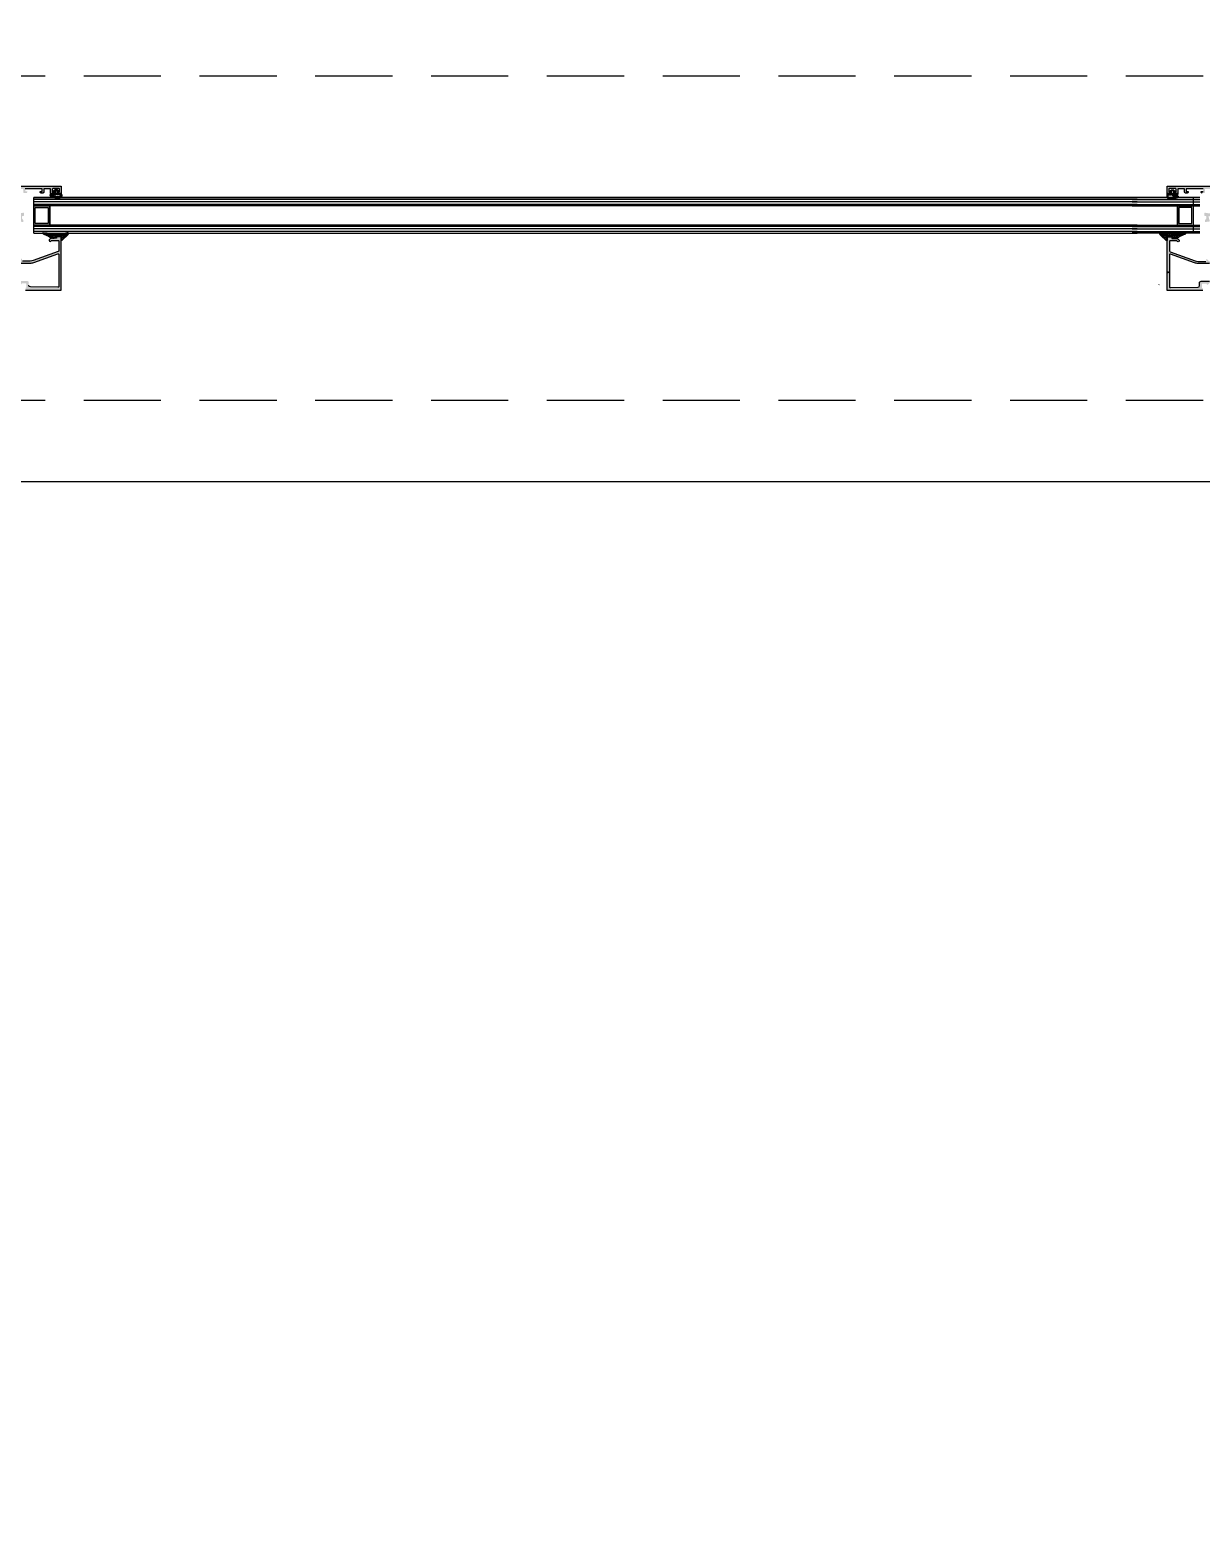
# Model space of a CAD drawing. Header units: inches. Extents: x 21 to 32698, y 13 to 3712.
# Drawn here: x 16522.2 to 16594.5, y 2493.5 to 2585 of the extents above; entities that cross this region are included whole.
import ezdxf

# ---------------------------------------------------------------- set-up
doc = ezdxf.new("R2010")
doc.units = ezdxf.units.IN
doc.header["$MEASUREMENT"] = 0
doc.set_wipeout_variables(frame=1)
doc.linetypes.add('DOT', pattern=[6.35, 0, -6.35])
doc.linetypes.add('IMPORT-HIDDEN2', pattern=[47.625, 31.75, -15.875])
for name, color, linetype, lineweight in [('Z_MİM_-KM-BEAM-RAY', 8, 'DOT', 25), ('Z_MİM_-KM-GLAZ', 8, 'Continuous', 25), ('Z_MİM_-KM-GLAZ-CURT', 8, 'Continuous', 25), ('Z_MİM_-KM-RAY-1', 8, 'IMPORT-HIDDEN2', 25), ('Z_MİM_-KM-WALL', 8, 'Continuous', 25), ('Z_MİM_-KM-WALL-PLASTER', 8, 'Continuous', 25), ('Z_MİM_1', 8, 'Continuous', 25), ('Z_MİM_aksesuar_k', 8, 'Continuous', 25), ('Z_MİM_fitiller_k', 8, 'Continuous', 25), ('Z_MİM_hatch_k', 8, 'Continuous', 25), ('Z_MİM_PROFIL', 8, 'Continuous', 25), ('Z_MİM_yazı_numara_k', 8, 'Continuous', 25)]:
    doc.layers.add(name, color=color, linetype=linetype, lineweight=lineweight)

# ---------------------------------------------------------------- blocks, each defined once
blk = doc.blocks.new('-KM_Kiriş İzi-2K')
at = {"layer": 'Z_MİM_-KM-BEAM-RAY'}
for p, q in [((755, 1600.001), (1335.002, 1600.001)), ((755, 1575.001), (1335.002, 1575.001))]:
    blk.add_line(p, q, dxfattribs=at)
blk = doc.blocks.new('*U77')
blk.add_wipeout([(160, -25), (160, 16.5), (0, 16.5), (0, -25)])
at = {"layer": 'Z_MİM_fitiller_k'}
h = blk.add_hatch(dxfattribs=at)
h.set_pattern_fill('NET', color=256, scale=0.03, style=0)
h.set_pattern_definition([(360, (-330.70444, -43.61456), (0, 0.09525), []), (90, (-330.70444, -43.61456), (-0.09525, 0), [])])
h.paths.add_polyline_path([(82.127, -9.884), (82.067, -9.938, -0.273588), (81.867, -9.978), (81.758, -9.94), (81.62, -9.865), (81.302, -9.717), (81.266, -9.674), (81.287, -9.655), (81.307, -9.657), (81.798, -9.702, 0.108374), (81.815, -9.705), (82.322, -9.72), (82.488, -9.712), (82.75, -9.665), (82.803, -9.661), (82.833, -9.661), (82.853, -9.681), (82.853, -9.711), (82.833, -9.751), (82.473, -10.104), (82.413, -10.104), (82.413, -9.884)])
h = blk.add_hatch(dxfattribs=at)
h.set_pattern_fill('NET', color=256, scale=0.03, style=0)
h.set_pattern_definition([(180, (563.75645, -43.59456), (0, 0.09525), []), (90, (563.75645, -43.59456), (0.09525, 0), [])])
h.paths.add_polyline_path([(150.639, -9.904), (150.639, -10.124), (150.579, -10.124), (150.219, -9.771), (150.199, -9.731), (150.199, -9.701), (150.219, -9.681), (150.249, -9.681), (150.302, -9.685), (150.564, -9.732), (150.73, -9.74), (151.237, -9.725, 0.108374), (151.254, -9.722), (151.745, -9.677), (151.765, -9.675), (151.786, -9.694), (151.75, -9.737), (151.432, -9.885), (151.294, -9.96), (151.185, -9.998, -0.273588), (150.985, -9.958), (150.925, -9.904)])
at = {"layer": 'Z_MİM_hatch_k'}
h = blk.add_hatch(dxfattribs=at)
h.set_pattern_fill('NET3', color=256, scale=0.025, angle=90, style=0)
h.set_pattern_definition([(90, (-307.99348, -43.53575), (-0.079375, 0), []), (150, (-307.99348, -43.53575), (-0.0396875, -0.068740766), []), (210, (-307.99348, -43.53575), (0.0396875, -0.068740766), [])])
h.paths.add_polyline_path([(82.035, -7.492), (81.813, -7.419), (81.721, -7.363, -0.770223), (81.747, -7.301), (81.943, -7.312, -0.000641), (81.944, -7.312, -0.12579), (81.968, -7.313, 0.85557), (81.98, -7.301, -0.196262), (81.962, -7.304), (81.798, -7.304, -0.411763), (81.75, -7.254, -0.405658), (81.77, -7.234), (81.95, -7.234, 0.414214), (81.97, -7.214), (81.97, -7.124), (81.93, -7.124, -0.715976), (81.918, -7.088), (82.035, -6.999, -0.165518), (82.047, -6.994), (82.144, -6.994, -0.165518), (82.156, -6.999), (82.272, -7.088, -0.715976), (82.26, -7.124), (82.22, -7.124), (82.22, -7.214, 0.414214), (82.24, -7.234), (82.4, -7.234, -0.414214), (82.42, -7.254), (82.469, -7.35, -0.218314), (82.452, -7.388), (82.328, -7.49)])
h.paths.add_polyline_path([(82.283, -7.42, 0.177462), (82.315, -7.408), (82.332, -7.394, -0.203511), (82.398, -7.363, 0.732657), (82.404, -7.355, 0.410363), (82.398, -7.35, 0.416483), (82.389, -7.347), (82.35, -7.304), (82.17, -7.304, -0.196262), (82.135, -7.29, 0.664495), (82.101, -7.304), (82.092, -7.318, -0.219093), (82.019, -7.338), (81.856, -7.336, -0.137646), (81.797, -7.332, 1.387644), (81.796, -7.353), (81.846, -7.361), (82.047, -7.422)], flags=16)
h.paths.add_polyline_path([(82.16, -7.214), (82.16, -7.099, 0.255859), (82.151, -7.082), (82.122, -7.063, 0.292354), (82.068, -7.063), (82.039, -7.082, 0.255859), (82.03, -7.099), (82.03, -7.214, 0.414214), (82.05, -7.234), (82.14, -7.234, 0.414214)], flags=16)
h = blk.add_hatch(dxfattribs=at)
h.set_pattern_fill('NET', color=256, scale=0.03, angle=180, style=0)
h.set_pattern_definition([(360, (111.42169, 62.03531), (0, -0.09525), []), (270, (111.42169, 62.03531), (-0.09525, 0), [])])
h.paths.add_polyline_path([(151.088, -7.32), (151.284, -7.357, -0.594487), (151.311, -7.44), (151.231, -7.524), (151.039, -7.59), (150.747, -7.587), (150.659, -7.512, -0.218314), (150.642, -7.474), (150.642, -7.254, -0.414214), (150.662, -7.234), (150.822, -7.234, 0.414214), (150.842, -7.214), (150.842, -7.124), (150.802, -7.124, -0.715976), (150.789, -7.088), (150.911, -6.994), (151.022, -6.994), (151.144, -7.088, -0.715976), (151.132, -7.124), (151.092, -7.124), (151.092, -7.214, 0.414214), (151.112, -7.234), (151.292, -7.234, -0.414214), (151.312, -7.254, -0.414214), (151.262, -7.304), (151.1, -7.304, -0.196262), (151.065, -7.29, 1.871962), (151.059, -7.323, -0.148726)])
h.paths.add_polyline_path([(150.902, -7.214), (150.902, -7.088), (150.94, -7.063, -0.292354), (150.994, -7.063), (151.032, -7.088), (151.032, -7.214, -0.414214), (151.012, -7.234), (150.922, -7.234, -0.414214)], flags=16)
h.paths.add_polyline_path([(150.892, -7.304, 0.196262), (150.927, -7.29, -0.664495), (150.961, -7.304), (150.961, -7.325, 0.360529), (151.002, -7.375), (151.201, -7.412, 0.267949), (151.22, -7.406, -1.211391), (151.244, -7.436), (151.192, -7.463), (151.028, -7.52), (150.773, -7.518), (150.743, -7.492, 0.175046), (150.711, -7.479, -0.629075), (150.7, -7.455, 0.175045), (150.712, -7.423), (150.712, -7.304)], flags=16)
at = {"layer": 'Z_MİM_PROFIL'}
h = blk.add_hatch(color=256, dxfattribs=at)
h.paths.add_polyline_path([(79.794, -8.634), (78.913, -8.634), (78.031, -8.634, 0.843039), (77.973, -8.644), (77.973, -8.664), (78.03, -8.878), (78.058, -8.885, -0.573146), (78.067, -8.918), (78.028, -8.957, -0.176327), (78.015, -8.963), (77.775, -8.984, -0.440011), (77.743, -8.954), (77.743, -8.895, -0.175452), (77.75, -8.876), (77.843, -8.764), (77.843, -8.633), (77.746, -8.618, -0.368919), (77.713, -8.578), (77.713, -8.457, -0.461006), (77.759, -8.417), (78.09, -8.469, 0.461006), (78.113, -8.45), (78.113, -7.744), (78.143, -7.714), (78.113, -7.684), (78.113, -6.954), (77.753, -6.954), (77.753, -7.144, -0.414214), (77.693, -7.204), (77.573, -7.204, -0.414214), (77.513, -7.144), (77.513, -7.104), (77.633, -7.104), (77.633, -6.934), (76.593, -6.934), (76.593, -7.104), (76.713, -7.104), (76.713, -7.144, -0.414214), (76.653, -7.204), (76.553, -7.204, -0.414214), (76.493, -7.144), (76.493, -6.944), (76.093, -6.944, 0.414214), (76.073, -6.964), (76.073, -7.234), (75.936, -7.234, -0.312902), (75.889, -7.202), (75.874, -7.161, -0.523343), (75.893, -7.134), (75.953, -7.134, 0.414214), (75.973, -7.114), (75.973, -6.974, 0.414214), (75.923, -6.924), (75.563, -6.924, 0.414214), (75.513, -6.974), (75.513, -7.114, 0.414214), (75.533, -7.134), (75.593, -7.134, -0.523343), (75.611, -7.161), (75.596, -7.202, -0.312902), (75.549, -7.234), (75.413, -7.234), (75.413, -6.804, -0.414214), (75.433, -6.784), (82.393, -6.784, -0.414214), (82.413, -6.804), (82.413, -7.234), (82.276, -7.234, -0.312902), (82.229, -7.202), (82.214, -7.161, -0.523343), (82.233, -7.134), (82.293, -7.134, 0.414214), (82.313, -7.114), (82.313, -6.974, 0.414214), (82.263, -6.924), (81.903, -6.924, 0.414214), (81.853, -6.974), (81.853, -7.114, 0.414214), (81.873, -7.134), (81.933, -7.134, -0.523343), (81.951, -7.161), (81.936, -7.202, -0.312902), (81.889, -7.234), (81.753, -7.234), (81.753, -6.964, 0.414214), (81.733, -6.944), (81.333, -6.944), (81.333, -7.144, -0.414214), (81.273, -7.204), (81.173, -7.204, -0.414214), (81.113, -7.144), (81.113, -7.104), (81.233, -7.104), (81.233, -6.934), (80.193, -6.934), (80.193, -7.104), (80.313, -7.104), (80.313, -7.144, -0.414214), (80.253, -7.204), (80.133, -7.204, -0.414214), (80.073, -7.144), (80.073, -6.954), (79.713, -6.954), (79.713, -7.684), (79.683, -7.714), (79.713, -7.744), (79.713, -8.45, 0.461006), (79.736, -8.469), (80.066, -8.417, -0.461006), (80.113, -8.457), (80.113, -8.578, -0.368919), (80.079, -8.618), (79.983, -8.633), (79.983, -8.764), (80.076, -8.876, -0.175452), (80.083, -8.895), (80.083, -8.954, -0.440011), (80.05, -8.984), (79.81, -8.963, -0.176327), (79.797, -8.957), (79.758, -8.918, -0.573146), (79.767, -8.885), (79.796, -8.878), (79.853, -8.664), (79.853, -8.644, 0.843039)])
h.paths.add_polyline_path([(79.543, -8.474), (79.543, -8.274), (79.573, -8.274), (79.573, -7.154), (79.543, -7.154), (79.543, -6.954), (78.913, -6.954), (78.283, -6.954), (78.283, -7.154), (78.253, -7.154), (78.253, -8.274), (78.283, -8.274), (78.283, -8.474), (78.913, -8.474)], flags=16)
h = blk.add_hatch(color=256, dxfattribs=at)
h.paths.add_polyline_path([(155.239, -7.164, 0.447214), (155.262, -7.184, 0.381966), (155.439, -6.986), (155.439, -6.804, 0.414214), (155.419, -6.784), (150.659, -6.784, 0.414214), (150.639, -6.804), (150.639, -7.234), (150.776, -7.234, 0.746966), (150.803, -7.142, -0.236898), (150.819, -7.134), (150.739, -7.134), (150.739, -6.924), (151.199, -6.924), (151.199, -7.134), (151.119, -7.134, 4.221222), (151.135, -7.142, 0.746966), (151.163, -7.234), (151.299, -7.234), (151.299, -6.944), (151.719, -6.944), (151.719, -7.144, 0.742955), (151.829, -7.178, 1.074745), (151.924, -7.104), (151.819, -7.104), (151.819, -6.934), (152.859, -6.934), (152.859, -7.104), (152.755, -7.104, 0.648232), (152.799, -7.204), (152.919, -7.204, 0.414214), (152.979, -7.144), (152.979, -6.954), (153.339, -6.954), (153.339, -7.684), (153.369, -7.714), (153.339, -7.744), (153.339, -8.473), (152.986, -8.417, 0.461006), (152.939, -8.457), (152.939, -8.578, 0.368919), (152.973, -8.618), (153.069, -8.633), (153.069, -8.764), (152.976, -8.876, 0.697699), (153.004, -8.925, 1.138359), (153.002, -8.984), (153.242, -8.963, 0.176327), (153.255, -8.957), (153.273, -8.939), (153.191, -8.634), (153.201, -8.634, -0.707107), (153.258, -8.634), (154.139, -8.634), (155.021, -8.634, -0.843039), (155.079, -8.644), (155.079, -8.664), (155.006, -8.939), (155.024, -8.957, 0.176327), (155.037, -8.963), (155.277, -8.984, 1.138359), (155.274, -8.925, 0.697699), (155.302, -8.876), (155.209, -8.764), (155.209, -8.633), (155.306, -8.618, 0.368919), (155.339, -8.578), (155.339, -8.457, 0.461006), (155.293, -8.417), (154.939, -8.473), (154.939, -7.744), (154.909, -7.714), (154.939, -7.684), (154.939, -6.954), (155.239, -6.954)])
h.paths.add_polyline_path([(153.509, -8.474), (153.509, -8.274), (153.479, -8.274), (153.479, -7.154), (153.509, -7.154), (153.509, -6.954), (154.139, -6.954), (154.769, -6.954), (154.769, -7.154), (154.799, -7.154), (154.799, -8.274), (154.769, -8.274), (154.769, -8.474), (154.139, -8.474)], flags=16)
at = {"layer": 'Z_MİM_PROFIL', "ltscale": 10}
h = blk.add_hatch(color=256, dxfattribs=at)
edge = h.paths.add_edge_path()
edge.add_arc((80.503, -10.894), 0.5, 270, 290, ccw=False)
edge.add_line((80.503, -11.394), (80.013, -11.394))
edge.add_arc((80.013, -11.374), 0.02, 180, 270, ccw=False)
edge.add_line((79.993, -11.374), (79.993, -11.264))
edge.add_arc((79.973, -11.264), 0.02, 360, 493.17102)
edge.add_line((79.959, -11.25), (79.758, -11.438))
edge.add_arc((79.793, -11.474), 0.05, 133.17102, 270)
edge.add_line((79.793, -11.524), (80.503, -11.524))
edge.add_arc((80.503, -10.894), 0.63, 270, 290)
edge.add_line((80.719, -11.486), (82.196, -10.949))
edge.add_arc((82.213, -10.996), 0.05, 0, 110, ccw=False)
edge.add_line((82.263, -10.996), (82.263, -12.966))
edge.add_arc((82.213, -12.966), 0.05, 269, 360, ccw=False)
edge.add_line((82.212, -13.016), (80.511, -12.986))
edge.add_arc((80.513, -12.886), 0.1, 180, 269, ccw=False)
edge.add_line((80.413, -12.886), (80.413, -12.724))
edge.add_arc((80.313, -12.724), 0.1, 0, 90)
edge.add_line((80.313, -12.624), (79.803, -12.624))
edge.add_arc((79.803, -12.674), 0.05, 90, 232.70716)
edge.add_line((79.772, -12.714), (79.918, -12.84))
edge.add_arc((79.93, -12.824), 0.02, 232.70716, 329.5738)
edge.add_line((79.947, -12.835), (79.983, -12.774))
edge.add_line((79.983, -12.774), (80.213, -12.774))
edge.add_arc((80.213, -12.824), 0.05, 0, 90, ccw=False)
edge.add_line((80.263, -12.824), (80.263, -13.034))
edge.add_line((80.263, -13.034), (80.213, -13.034))
edge.add_line((80.213, -13.034), (80.213, -13.184))
edge.add_line((80.213, -13.184), (82.413, -13.184))
edge.add_line((82.413, -13.184), (82.413, -9.884))
edge.add_line((82.413, -9.884), (82.123, -9.884))
edge.add_line((82.123, -9.884), (82.123, -9.994))
edge.add_line((82.123, -9.994), (81.829, -9.994))
edge.add_arc((81.829, -10.174), 0.18, 90, 151.42812)
edge.add_arc((81.728, -10.119), 0.065, 151.42812, 331.42812)
edge.add_arc((81.829, -10.174), 0.05, 90, 151.42812, ccw=False)
edge.add_line((81.829, -10.124), (82.213, -10.124))
edge.add_arc((82.213, -10.174), 0.05, 0, 90, ccw=False)
edge.add_line((82.263, -10.174), (82.263, -10.751))
edge.add_arc((82.213, -10.751), 0.05, -70, 0, ccw=False)
edge.add_line((82.23, -10.798), (80.674, -11.364))
h = blk.add_hatch(color=256, dxfattribs=at)
edge = h.paths.add_edge_path()
edge.add_arc((152.549, -10.914), 0.5, 250, 270)
edge.add_line((152.549, -11.414), (153.039, -11.414))
edge.add_arc((153.039, -11.394), 0.02, 270, 360)
edge.add_line((153.059, -11.394), (153.059, -11.284))
edge.add_arc((153.079, -11.284), 0.02, 46.82898, 180, ccw=False)
edge.add_line((153.093, -11.27), (153.294, -11.458))
edge.add_arc((153.259, -11.494), 0.05, -90, 46.82898, ccw=False)
edge.add_line((153.259, -11.544), (152.549, -11.544))
edge.add_arc((152.549, -10.914), 0.63, 250, 270, ccw=False)
edge.add_line((152.333, -11.506), (150.856, -10.969))
edge.add_arc((150.839, -11.016), 0.05, 70, 180)
edge.add_line((150.789, -11.016), (150.789, -12.986))
edge.add_arc((150.839, -12.986), 0.05, 180, 271)
edge.add_line((150.84, -13.036), (152.541, -13.006))
edge.add_arc((152.539, -12.906), 0.1, 271, 360)
edge.add_line((152.639, -12.906), (152.639, -12.744))
edge.add_arc((152.739, -12.744), 0.1, 90, 180, ccw=False)
edge.add_line((152.739, -12.644), (153.249, -12.644))
edge.add_arc((153.249, -12.694), 0.05, -52.70716, 90, ccw=False)
edge.add_line((153.28, -12.734), (153.134, -12.86))
edge.add_arc((153.122, -12.844), 0.02, 210.4262, 307.29284, ccw=False)
edge.add_line((153.105, -12.855), (153.069, -12.794))
edge.add_line((153.069, -12.794), (152.839, -12.794))
edge.add_arc((152.839, -12.844), 0.05, 90, 180)
edge.add_line((152.789, -12.844), (152.789, -13.054))
edge.add_line((152.789, -13.054), (152.839, -13.054))
edge.add_line((152.839, -13.054), (152.839, -13.204))
edge.add_line((152.839, -13.204), (150.639, -13.204))
edge.add_line((150.639, -13.204), (150.639, -9.904))
edge.add_line((150.639, -9.904), (150.929, -9.904))
edge.add_line((150.929, -9.904), (150.929, -10.014))
edge.add_line((150.929, -10.014), (151.223, -10.014))
edge.add_arc((151.223, -10.194), 0.18, 28.57188, 90, ccw=False)
edge.add_arc((151.324, -10.139), 0.065, -151.42812, 28.57188, ccw=False)
edge.add_arc((151.223, -10.194), 0.05, 28.57188, 90)
edge.add_line((151.223, -10.144), (150.839, -10.144))
edge.add_arc((150.839, -10.194), 0.05, 90, 180)
edge.add_line((150.789, -10.194), (150.789, -10.771))
edge.add_arc((150.839, -10.771), 0.05, 180, 250)
edge.add_line((150.822, -10.818), (152.378, -11.384))
at = {"layer": 'Z_MİM_yazı_numara_k'}
h = blk.add_hatch(dxfattribs=at)
h.set_pattern_fill('LINE', color=256, scale=0.0375, angle=45, style=0)
h.set_pattern_definition([(135, (75.257181, -20.43962), (0.00331456304, 0.00331456304), [])])
edge = h.paths.add_edge_path()
edge.add_arc((150.708, -12.088), 0.0271, 0, 360)
at = {"layer": 'Z_MİM_-KM-GLAZ-CURT'}
blk.add_lwpolyline([(0, -22.5), (0, -25), (160, -25), (160, -22.5)], dxfattribs=at)
at = {"layer": 'Z_MİM_-KM-RAY-1', "ltscale": 0.15}
for p, q in [((160, 0), (0, 0)), ((160, -20), (0, -20))]:
    blk.add_line(p, q, dxfattribs=at)
at = {"layer": 'Z_MİM_1'}
blk.add_line((150.123, -12.873), (150.155, -12.851), dxfattribs=at)
at = {"layer": 'Z_MİM_aksesuar_k'}
for p, q in [((80.713, -9.684), (80.713, -7.484)), ((148.794, -7.484), (80.713, -7.484)), ((80.713, -7.484), (148.794, -7.484)), ((148.794, -7.593), (80.713, -7.593)), ((148.794, -7.751), (80.713, -7.751)), ((148.794, -7.91), (80.713, -7.91)), ((148.794, -7.969), (80.713, -7.969)), ((148.794, -7.984), (80.713, -7.984)), ((81.708, -9.184), (81.708, -7.984)), ((148.494, -7.484), (152.666, -7.484)), ((152.666, -7.484), (148.494, -7.484)), ((148.494, -7.593), (152.666, -7.593)), ((148.494, -7.751), (152.666, -7.751)), ((148.494, -7.91), (152.666, -7.91)), ((148.494, -7.969), (152.666, -7.969)), ((148.494, -7.984), (152.666, -7.984)), ((151.271, -9.184), (151.271, -7.984)), ((152.266, -9.684), (152.266, -7.484)), ((148.794, -9.184), (80.713, -9.184)), ((148.794, -9.2), (80.713, -9.2)), ((148.794, -9.259), (80.713, -9.259)), ((148.794, -9.417), (80.713, -9.417)), ((148.794, -9.576), (80.713, -9.576)), ((80.713, -9.684), (148.794, -9.684)), ((148.494, -9.184), (152.666, -9.184)), ((148.494, -9.2), (152.666, -9.2)), ((148.494, -9.259), (152.666, -9.259)), ((148.494, -9.417), (152.666, -9.417)), ((148.494, -9.576), (152.666, -9.576)), ((152.666, -9.684), (148.494, -9.684))]:
    blk.add_line(p, q, dxfattribs=at)
for points in [[(81.708, -9.184), (80.713, -9.184), (80.713, -7.984), (81.708, -7.984)], [(81.608, -9.084), (80.813, -9.084), (80.813, -8.084), (81.608, -8.084)], [(151.271, -9.184), (152.266, -9.184), (152.266, -7.984), (151.271, -7.984)], [(151.371, -9.084), (152.166, -9.084), (152.166, -8.084), (151.371, -8.084)]]:
    blk.add_lwpolyline(points, close=True, dxfattribs=at)
at = {"layer": 'Z_MİM_fitiller_k'}
for points in [[(82.22, -7.214), (82.22, -7.124), (82.26, -7.124, 0.715976), (82.272, -7.088), (82.156, -6.999, 0.165518), (82.144, -6.994), (82.047, -6.994, 0.165518), (82.035, -6.999), (81.918, -7.088, 0.715976), (81.93, -7.124), (81.97, -7.124), (81.97, -7.214, -0.414214), (81.95, -7.234), (81.77, -7.234, 0.414214), (81.75, -7.254, 0.423058), (81.8, -7.304), (81.962, -7.304, 0.196262), (81.98, -7.301, -0.661044), (81.972, -7.315, 0.148078), (81.944, -7.312, 0.000634), (81.943, -7.312), (81.747, -7.301, 0.770223), (81.721, -7.363), (81.813, -7.419), (82.035, -7.492), (82.328, -7.49), (82.452, -7.388, 0.218314), (82.469, -7.35), (82.42, -7.254, 0.414214), (82.4, -7.234), (82.24, -7.234, -0.414214)], [(81.796, -7.353), (81.846, -7.361), (82.047, -7.422), (82.283, -7.42, 0.177462), (82.315, -7.408), (82.332, -7.394, -0.203511), (82.398, -7.363, 0.732657), (82.404, -7.355, 0.410363), (82.398, -7.35, 0.416483), (82.389, -7.347), (82.35, -7.304), (82.17, -7.304, -0.196262), (82.135, -7.29, 0.664495), (82.101, -7.304), (82.092, -7.318, -0.219093), (82.019, -7.338), (81.856, -7.336, -0.13878), (81.797, -7.331, 1.356329)], [(82.122, -7.063, 0.292354), (82.068, -7.063), (82.039, -7.082, 0.255859), (82.03, -7.099), (82.03, -7.214, 0.414214), (82.05, -7.234), (82.14, -7.234, 0.414214), (82.16, -7.214), (82.16, -7.099, 0.255859), (82.151, -7.082)], [(150.842, -7.214), (150.842, -7.124), (150.802, -7.124, -0.715976), (150.789, -7.088), (150.906, -6.999, -0.165518), (150.918, -6.994), (151.015, -6.994, -0.165518), (151.027, -6.999), (151.144, -7.088, -0.715976), (151.132, -7.124), (151.092, -7.124), (151.092, -7.214, 0.414214), (151.112, -7.234), (151.292, -7.234, -0.414214), (151.312, -7.254, -0.414214), (151.262, -7.304), (151.1, -7.304, -0.196262), (151.065, -7.29, 1.871962), (151.059, -7.323, -0.148078), (151.088, -7.32, -0.000634), (151.088, -7.32), (151.284, -7.357, -0.594487), (151.311, -7.44), (151.231, -7.524), (151.039, -7.59), (150.747, -7.587), (150.659, -7.512, -0.218314), (150.642, -7.474), (150.642, -7.254, -0.414214), (150.662, -7.234), (150.822, -7.234, 0.414214)], [(151.244, -7.436), (151.192, -7.463), (151.028, -7.52), (150.792, -7.518, -0.177462), (150.759, -7.506), (150.743, -7.492, 0.175046), (150.711, -7.479, -0.629806), (150.7, -7.455, 0.000523), (150.7, -7.455, 0.175045), (150.712, -7.423), (150.712, -7.304), (150.892, -7.304, 0.196262), (150.927, -7.29, -0.664495), (150.961, -7.304), (150.961, -7.325, 0.360529), (151.002, -7.375), (151.201, -7.412, 0.267949), (151.22, -7.406, -1.211391)], [(150.94, -7.063, -0.292354), (150.994, -7.063), (151.022, -7.082, -0.255859), (151.032, -7.099), (151.032, -7.214, -0.414214), (151.012, -7.234), (150.922, -7.234, -0.414214), (150.902, -7.214), (150.902, -7.099, -0.255859), (150.911, -7.082)], [(82.127, -9.884), (82.413, -9.884), (82.413, -10.104), (82.473, -10.104), (82.833, -9.751), (82.853, -9.711), (82.853, -9.681), (82.833, -9.661), (82.803, -9.661), (82.75, -9.665), (82.488, -9.712), (82.322, -9.72), (81.815, -9.705, -0.108374), (81.798, -9.702), (81.307, -9.657), (81.287, -9.655), (81.266, -9.674), (81.302, -9.717), (81.62, -9.865), (81.758, -9.94), (81.867, -9.978, 0.273588), (82.067, -9.938)], [(150.925, -9.904), (150.639, -9.904), (150.639, -10.124), (150.579, -10.124), (150.219, -9.771), (150.199, -9.731), (150.199, -9.701), (150.219, -9.681), (150.249, -9.681), (150.302, -9.685), (150.564, -9.732), (150.73, -9.74), (151.237, -9.725, 0.108374), (151.254, -9.722), (151.745, -9.677), (151.765, -9.675), (151.786, -9.694), (151.75, -9.737), (151.432, -9.885), (151.294, -9.96), (151.185, -9.998, -0.273588), (150.985, -9.958)]]:
    blk.add_lwpolyline(points, format="xyb", close=True, dxfattribs=at)
at = {"layer": 'Z_MİM_PROFIL'}
for points in [[(75.433, -6.784), (82.393, -6.784, -0.414214), (82.413, -6.804), (82.413, -7.234), (82.276, -7.234, -0.312902), (82.229, -7.202), (82.214, -7.161, -0.523343), (82.233, -7.134), (82.293, -7.134, 0.414214), (82.313, -7.114), (82.313, -6.974, 0.414214), (82.263, -6.924), (81.903, -6.924, 0.414214), (81.853, -6.974), (81.853, -7.114, 0.414214), (81.873, -7.134), (81.933, -7.134, -0.523343), (81.951, -7.161), (81.936, -7.202, -0.312902), (81.889, -7.234), (81.753, -7.234), (81.753, -6.964, 0.414214), (81.733, -6.944), (81.333, -6.944), (81.333, -7.144, -0.414214), (81.273, -7.204), (81.173, -7.204, -0.414214), (81.113, -7.144), (81.113, -7.104), (81.233, -7.104), (81.233, -6.934), (80.193, -6.934)], [(152.799, -7.204, -0.414214), (152.739, -7.144), (152.739, -7.104), (152.859, -7.104)], [(152.859, -6.934), (151.819, -6.934), (151.819, -7.104), (151.939, -7.104), (151.939, -7.144, -0.414214), (151.879, -7.204), (151.779, -7.204, -0.414214), (151.719, -7.144), (151.719, -6.944), (151.319, -6.944, 0.414214), (151.299, -6.964), (151.299, -7.234), (151.163, -7.234, -0.312902), (151.116, -7.202), (151.101, -7.161, -0.523343), (151.119, -7.134), (151.179, -7.134, 0.414214), (151.199, -7.114), (151.199, -6.974, 0.414214), (151.149, -6.924), (150.789, -6.924, 0.414214), (150.739, -6.974), (150.739, -7.114, 0.414214), (150.759, -7.134), (150.819, -7.134, -0.523343), (150.838, -7.161), (150.823, -7.202, -0.312902), (150.776, -7.234), (150.639, -7.234), (150.639, -6.804, -0.414214), (150.659, -6.784), (155.419, -6.784, -0.414214)], [(79.793, -11.524), (80.503, -11.524, 0.087489), (80.719, -11.486), (82.196, -10.949, -0.520567), (82.263, -10.996), (82.263, -12.966, -0.419335), (82.212, -13.016), (80.511, -12.986, -0.409111), (80.413, -12.886)], [(80.213, -13.184), (82.413, -13.184), (82.413, -9.884), (82.123, -9.884), (82.123, -9.994), (81.829, -9.994, 0.274639), (81.671, -10.088, 1), (81.785, -10.15, -0.274639), (81.829, -10.124), (82.213, -10.124, -0.414214), (82.263, -10.174), (82.263, -10.751, -0.315299), (82.23, -10.798), (80.674, -11.364, -0.087489), (80.503, -11.394), (80.013, -11.394, -0.414214)], [(153.259, -11.544), (152.549, -11.544, -0.087489), (152.333, -11.506), (150.856, -10.969, 0.520567), (150.789, -11.016), (150.789, -12.986, 0.419335), (150.84, -13.036), (152.541, -13.006, 0.409111), (152.639, -12.906), (152.639, -12.744, -0.414214), (152.739, -12.644), (153.249, -12.644, -0.717959)], [(152.839, -13.204), (150.639, -13.204), (150.639, -9.904), (150.929, -9.904), (150.929, -10.014), (151.223, -10.014, -0.274639), (151.381, -10.108, -1), (151.267, -10.17, 0.274639), (151.223, -10.144), (150.839, -10.144, 0.414214), (150.789, -10.194), (150.789, -10.771, 0.315299), (150.822, -10.818), (152.378, -11.384, 0.087489), (152.549, -11.414), (153.039, -11.414, 0.414214)]]:
    blk.add_lwpolyline(points, format="xyb", dxfattribs=at)
at = {"layer": 'Z_MİM_yazı_numara_k'}
blk.add_circle((150.708, -12.088), 0.0271, dxfattribs=at)

msp = doc.modelspace()

# ---------------------------------------------------------------- linework, layer by layer
at = {"layer": 'Z_MİM_-KM-WALL'}
msp.add_lwpolyline([(18831.714, 982.083), (17341.714, 982.083), (17341.714, 1012.083), (16641.713, 1012.083), (16641.713, 982.083), (15331.714, 982.083), (15331.714, 1637.083), (15041.714, 1637.083), (15041.715, 2582.084), (18831.714, 2582.084)], close=True, dxfattribs=at)
msp.add_lwpolyline([(16086.714, 2562.084), (16666.716, 2562.084)], dxfattribs=at)
at = {"layer": 'Z_MİM_-KM-WALL-PLASTER'}
for points in [[(18834.214, 979.583), (17339.214, 979.583), (17339.214, 1009.583), (16644.213, 1009.583), (16644.213, 979.583), (15329.214, 979.583), (15329.214, 1634.583), (15039.214, 1634.583), (15039.215, 2584.584), (18834.214, 2584.584)], [(16439.214, 2559.584), (16664.216, 2559.584), (16664.216, 2399.584), (16679.215, 2399.584), (16679.215, 2124.583), (16439.214, 2124.583)]]:
    msp.add_lwpolyline(points, close=True, dxfattribs=at)

# ---------------------------------------------------------------- block references
at = {"layer": 'Z_MİM_-KM-BEAM-RAY'}
msp.add_blockref('-KM_Kiriş İzi-2K', (15331.714, 982.083), dxfattribs=at)

# ---------------------------------------------------------------- next in the draw order: block references
at = {"layer": 'Z_MİM_-KM-GLAZ', "ltscale": 1.5}
msp.add_blockref('*U77', (16441.714, 2582.083), dxfattribs=at)

doc.saveas('drawing.dxf')
